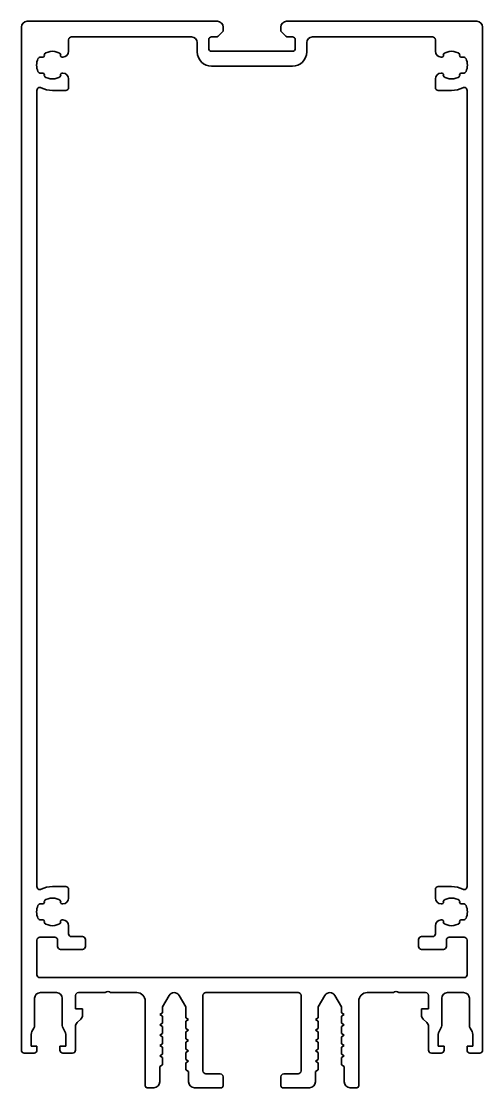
# Model space of a CAD drawing. Header units: millimetres. Extents: x -40 to 40, y 0 to 185.
import ezdxf

# ---------------------------------------------------------------- set-up
doc = ezdxf.new("R2010")
doc.units = ezdxf.units.MM
doc.layers.add('S03_AL_Kontur', color=7, linetype='Continuous', lineweight=35, true_color=0xffffff)

msp = doc.modelspace()

# ---------------------------------------------------------------- linework, layer by layer
at = {"layer": 'S03_AL_Kontur'}
for p, q in [((-39, 185), (-6, 185)), ((6, 185), (39, 185)), ((-40, 6.5), (-40, 184)), ((-5, 183.3), (-5.85, 182.45)), ((-5, 184), (-5, 183.3)), ((5, 183.3), (5, 184)), ((5.85, 182.45), (5, 183.3)), ((40, 184), (40, 6.5)), ((-31.8, 181.8), (-31.8, 179.8)), ((-10.5, 182.3), (-31.3, 182.3)), ((-9.5, 179.7), (-9.5, 181.3)), ((-7.5, 181.8), (-7.5, 180.3)), ((-6.21, 182.3), (-7, 182.3)), ((7, 182.3), (6.21, 182.3)), ((7.5, 180.3), (7.5, 181.8)), ((9.5, 181.3), (9.5, 179.7)), ((31.3, 182.3), (10.5, 182.3)), ((31.8, 179.8), (31.8, 181.8)), ((-7, 179.8), (7, 179.8)), ((-36.29, 178.8), (-36.66, 178.8)), ((-32.8, 178.8), (-32.91, 178.8)), ((32.91, 178.8), (32.8, 178.8)), ((36.66, 178.8), (36.29, 178.8)), ((-36.66, 176), (-36.29, 176)), ((-32.91, 176), (-32.8, 176)), ((7, 177.2), (-7, 177.2)), ((32.8, 176), (32.91, 176)), ((36.29, 176), (36.66, 176)), ((-31.8, 175), (-31.8, 173.5)), ((31.8, 173.5), (31.8, 175)), ((-37.3, 173.02), (-37.3, 34.88)), ((-32.3, 173), (-34.6, 173)), ((34.6, 173), (32.3, 173)), ((37.3, 34.88), (37.3, 173.02)), ((-34.6, 34.9), (-32.3, 34.9)), ((-31.8, 34.4), (-31.8, 32.9)), ((31.8, 32.9), (31.8, 34.4)), ((32.3, 34.9), (34.6, 34.9)), ((-36.29, 31.9), (-36.66, 31.9)), ((-32.8, 31.9), (-32.91, 31.9)), ((32.91, 31.9), (32.8, 31.9)), ((36.66, 31.9), (36.29, 31.9)), ((-36.66, 29.1), (-36.29, 29.1)), ((-32.91, 29.1), (-32.8, 29.1)), ((-31.8, 28.1), (-31.8, 26.7)), ((31.8, 26.7), (31.8, 28.1)), ((32.8, 29.1), (32.91, 29.1)), ((36.29, 29.1), (36.66, 29.1)), ((-34.2, 26.1), (-36.8, 26.1)), ((-31.3, 26.2), (-29.4, 26.2)), ((29.4, 26.2), (31.3, 26.2)), ((36.8, 26.1), (34.2, 26.1)), ((-37.3, 25.6), (-37.3, 19.6)), ((-33.7, 24.5), (-33.7, 25.6)), ((-28.9, 25.7), (-28.9, 24.5)), ((28.9, 24.5), (28.9, 25.7)), ((33.7, 25.6), (33.7, 24.5)), ((37.3, 19.6), (37.3, 25.6)), ((-29.4, 24), (-33.2, 24)), ((33.2, 24), (29.4, 24)), ((-36.8, 19.1), (36.8, 19.1)), ((-37.7, 15.5), (-37.7, 10.81)), ((-33.9, 16.5), (-36.7, 16.5)), ((-32.9, 10.81), (-32.9, 15.5)), ((-30.6, 16), (-30.6, 13.7)), ((-25.49, 16.5), (-30.1, 16.5)), ((-20, 16.5), (-24.51, 16.5)), ((-18.5, 0.3), (-18.5, 15)), ((-14.37, 16), (-15.5, 14.04)), ((-11.5, 14.04), (-12.63, 16)), ((-8.5, 16), (-8.5, 2.9)), ((8, 16.5), (-8, 16.5)), ((8.5, 2.9), (8.5, 16)), ((12.63, 16), (11.5, 14.04)), ((15.5, 14.04), (14.37, 16)), ((18.5, 15), (18.5, 0.3)), ((24.51, 16.5), (20, 16.5)), ((30.1, 16.5), (25.49, 16.5)), ((30.6, 13.7), (30.6, 16)), ((32.9, 15.5), (32.9, 10.81)), ((36.7, 16.5), (33.9, 16.5)), ((37.7, 10.81), (37.7, 15.5)), ((-30.6, 13.7), (-29.4, 13.7)), ((-29.4, 13.7), (-29.4, 12.61)), ((-15.5, 12.99), (-16, 12.7)), ((-15.5, 14.04), (-15.5, 12.99)), ((-11.5, 12.09), (-11.5, 14.04)), ((11.5, 14.04), (11.5, 12.09)), ((15.5, 12.99), (15.5, 14.04)), ((16, 12.7), (15.5, 12.99)), ((29.4, 12.61), (29.4, 13.7)), ((29.4, 13.7), (30.6, 13.7)), ((-29.69, 11.91), (-30.31, 11.29)), ((-16, 12.7), (-15.5, 12.41)), ((-15.5, 11.19), (-16, 10.9)), ((-15.5, 12.41), (-15.5, 11.19)), ((-11, 11.8), (-11.5, 12.09)), ((-11.5, 11.51), (-11, 11.8)), ((-11.5, 10.29), (-11.5, 11.51)), ((11.5, 12.09), (11, 11.8)), ((11, 11.8), (11.5, 11.51)), ((11.5, 11.51), (11.5, 10.29)), ((15.5, 12.41), (16, 12.7)), ((15.5, 11.19), (15.5, 12.41)), ((16, 10.9), (15.5, 11.19)), ((30.31, 11.29), (29.69, 11.91)), ((-37.83, 10.31), (-38.17, 9.73)), ((-32.43, 9.73), (-32.77, 10.31)), ((-30.6, 10.59), (-30.6, 6.5)), ((-16, 10.9), (-15.5, 10.61)), ((-15.5, 9.39), (-16, 9.1)), ((-15.5, 10.61), (-15.5, 9.39)), ((-11, 10), (-11.5, 10.29)), ((-11.5, 9.71), (-11, 10)), ((-11.5, 8.49), (-11.5, 9.71)), ((11.5, 10.29), (11, 10)), ((11, 10), (11.5, 9.71)), ((11.5, 9.71), (11.5, 8.49)), ((15.5, 10.61), (16, 10.9)), ((15.5, 9.39), (15.5, 10.61)), ((16, 9.1), (15.5, 9.39)), ((30.6, 6.5), (30.6, 10.59)), ((32.77, 10.31), (32.43, 9.73)), ((38.17, 9.73), (37.83, 10.31)), ((-38.3, 9.23), (-38.3, 7.2)), ((-32.3, 7.2), (-32.3, 9.23)), ((-16, 9.1), (-15.5, 8.81)), ((-15.5, 7.59), (-16, 7.3)), ((-15.5, 8.81), (-15.5, 7.59)), ((-11, 8.2), (-11.5, 8.49)), ((-11.5, 7.91), (-11, 8.2)), ((-11.5, 6.69), (-11.5, 7.91)), ((11.5, 8.49), (11, 8.2)), ((11, 8.2), (11.5, 7.91)), ((11.5, 7.91), (11.5, 6.69)), ((15.5, 8.81), (16, 9.1)), ((15.5, 7.59), (15.5, 8.81)), ((16, 7.3), (15.5, 7.59)), ((32.3, 9.23), (32.3, 7.2)), ((38.3, 7.2), (38.3, 9.23)), ((-37.8, 6), (-39.5, 6)), ((-38.3, 7.2), (-37.3, 7.2)), ((-37.3, 7.2), (-37.3, 6.5)), ((-33.3, 6.5), (-33.3, 7.2)), ((-33.3, 7.2), (-32.3, 7.2)), ((-31.1, 6), (-32.8, 6)), ((-16, 7.3), (-15.5, 7.01)), ((-15.5, 5.79), (-16, 5.5)), ((-15.5, 7.01), (-15.5, 5.79)), ((-11, 6.4), (-11.5, 6.69)), ((-11.5, 6.11), (-11, 6.4)), ((-11.5, 4.89), (-11.5, 6.11)), ((11.5, 6.69), (11, 6.4)), ((11, 6.4), (11.5, 6.11)), ((11.5, 6.11), (11.5, 4.89)), ((15.5, 7.01), (16, 7.3)), ((15.5, 5.79), (15.5, 7.01)), ((16, 5.5), (15.5, 5.79)), ((32.8, 6), (31.1, 6)), ((32.3, 7.2), (33.3, 7.2)), ((33.3, 7.2), (33.3, 6.5)), ((37.3, 6.5), (37.3, 7.2)), ((37.3, 7.2), (38.3, 7.2)), ((39.5, 6), (37.8, 6)), ((-16, 5.5), (-15.5, 5.21)), ((-15.5, 3.99), (-16, 3.7)), ((-16, 3.7), (-16, 1)), ((-15.5, 5.21), (-15.5, 3.99)), ((-11, 4.6), (-11.5, 4.89)), ((-11.5, 4.31), (-11, 4.6)), ((-11.5, 3.09), (-11.5, 4.31)), ((11.5, 4.89), (11, 4.6)), ((11, 4.6), (11.5, 4.31)), ((11.5, 4.31), (11.5, 3.09)), ((15.5, 5.21), (16, 5.5)), ((15.5, 3.99), (15.5, 5.21)), ((16, 3.7), (15.5, 3.99)), ((16, 1), (16, 3.7)), ((-11, 2.8), (-11.5, 3.09)), ((-11, 1), (-11, 2.8)), ((-8, 2.4), (-5.5, 2.4)), ((-5, 1.9), (-5, 0.3)), ((5, 0.3), (5, 1.9)), ((5.5, 2.4), (8, 2.4)), ((11.5, 3.09), (11, 2.8)), ((11, 2.8), (11, 1)), ((-17, 0), (-18.2, 0)), ((-5.3, 0), (-10, 0)), ((10, 0), (5.3, 0)), ((18.2, 0), (17, 0))]:
    msp.add_line(p, q, dxfattribs=at)
at = {"layer": 'S03_AL_Kontur', "extrusion": (0, 0, -1)}
for centre, radius, start, end in [((39, 184), 1, 360, 90), ((6, 184), 1, 90, 180), ((-6, 184), 1, 0, 90), ((-39, 184), 1, 90, 180), ((6.21, 182.8), 0.5, 225, 270), ((-6.21, 182.8), 0.5, 270, 315), ((32.8, 179.8), 1, 180, 270), ((7, 179.7), 2.5, 270, 0), ((-7, 179.7), 2.5, 180, 270), ((-32.8, 179.8), 1, 270, 0), ((36.29, 179.1), 0.3, 138.6828, 270), ((32.91, 179.1), 0.3, 270, 41.3172), ((-32.91, 179.1), 0.3, 138.6828, 270), ((-36.29, 179.1), 0.3, 270, 41.3172), ((36.29, 175.7), 0.3, 90, 221.3172), ((32.91, 175.7), 0.3, 318.6828, 90), ((32.8, 175), 1, 90, 180), ((-32.8, 175), 1, 0, 90), ((-32.91, 175.7), 0.3, 90, 221.3172), ((-36.29, 175.7), 0.3, 318.6828, 90), ((34.6, 177.4), 4.4, 270, 296.6782), ((32.3, 173.5), 0.5, 180, 270), ((-32.3, 173.5), 0.5, 270, 0), ((-34.6, 177.4), 4.4, 243.3218, 270), ((34.6, 30.5), 4.4, 63.3218, 90), ((32.3, 34.4), 0.5, 90, 180), ((-32.3, 34.4), 0.5, 360, 90), ((-34.6, 30.5), 4.4, 90, 116.6782), ((36.29, 32.2), 0.3, 138.6828, 270), ((32.91, 32.2), 0.3, 270, 41.3172), ((32.8, 32.9), 1, 180, 270), ((-32.8, 32.9), 1, 270, 0), ((-32.91, 32.2), 0.3, 138.6828, 270), ((-36.29, 32.2), 0.3, 270, 41.3172), ((36.29, 28.8), 0.3, 90, 221.3172), ((32.91, 28.8), 0.3, 318.6828, 90), ((32.8, 28.1), 1, 90, 180), ((-32.8, 28.1), 1, 0, 90), ((-32.91, 28.8), 0.3, 90, 221.3172), ((-36.29, 28.8), 0.3, 318.6828, 90), ((29.4, 25.7), 0.5, 90, 180), ((-29.4, 25.7), 0.5, 0, 90), ((33.2, 24.5), 0.5, 270, 0), ((29.4, 24.5), 0.5, 180, 270), ((-29.4, 24.5), 0.5, 270, 0), ((-33.2, 24.5), 0.5, 180, 270), ((30.4, 12.61), 1, 180, 225), ((-30.4, 12.61), 1, 315, 0), ((38.7, 10.81), 1, 180, 210), ((31.9, 10.81), 1, 330, 360), ((-31.9, 10.81), 1, 180, 210), ((-38.7, 10.81), 1, 330, 360), ((39.5, 6.5), 0.5, 270, 360), ((37.8, 6.5), 0.5, 180, 270), ((32.8, 6.5), 0.5, 270, 0), ((31.1, 6.5), 0.5, 180, 270), ((-31.1, 6.5), 0.5, 270, 0), ((-32.8, 6.5), 0.5, 180, 270), ((-37.8, 6.5), 0.5, 270, 0), ((-39.5, 6.5), 0.5, 180, 270), ((5.5, 1.9), 0.5, 90, 180), ((-5.5, 1.9), 0.5, 0, 90), ((18.2, 0.3), 0.3, 270, 0), ((17, 1), 1, 180, 270), ((10, 1), 1, 270, 0), ((5.3, 0.3), 0.3, 180, 270), ((-5.3, 0.3), 0.3, 270, 0), ((-10, 1), 1, 180, 270), ((-17, 1), 1, 270, 0), ((-18.2, 0.3), 0.3, 180, 270)]:
    msp.add_arc(centre, radius, start, end, dxfattribs=at)
at = {"layer": 'S03_AL_Kontur'}
for centre, radius, start, end in [((-31.3, 181.8), 0.5, 90, 180), ((-10.5, 181.3), 1, 0, 90), ((-7, 181.8), 0.5, 90, 180), ((7, 181.8), 0.5, 0, 90), ((10.5, 181.3), 1, 90, 180), ((31.3, 181.8), 0.5, 0, 90), ((-34.6, 177.4), 2.4, 52.2661, 127.7339), ((-7, 180.3), 0.5, 180, 270), ((7, 180.3), 0.5, 270, 0), ((34.6, 177.4), 2.4, 52.2661, 127.7339), ((-34.6, 177.4), 2.75, 156.4218, 203.5782), ((-36.66, 178.3), 0.5, 90, 156.4218), ((36.66, 178.3), 0.5, 23.5782, 90), ((34.6, 177.4), 2.75, 336.4218, 23.5782), ((-36.66, 176.5), 0.5, 203.5782, 270), ((36.66, 176.5), 0.5, 270, 336.4218), ((-34.6, 177.4), 2.4, 232.2661, 307.7339), ((34.6, 177.4), 2.4, 232.2661, 307.7339), ((-36.8, 173.02), 0.5, 63.3218, 180), ((36.8, 173.02), 0.5, 0, 116.6782), ((-36.8, 34.88), 0.5, 180, 296.6782), ((36.8, 34.88), 0.5, 243.3218, 0), ((-34.6, 30.5), 2.75, 156.4218, 203.5782), ((-36.66, 31.4), 0.5, 90, 156.4218), ((-34.6, 30.5), 2.4, 52.2661, 127.7339), ((34.6, 30.5), 2.4, 52.2661, 127.7339), ((36.66, 31.4), 0.5, 23.5782, 90), ((34.6, 30.5), 2.75, 336.4218, 23.5782), ((-36.66, 29.6), 0.5, 203.5782, 270), ((-34.6, 30.5), 2.4, 232.2661, 307.7339), ((34.6, 30.5), 2.4, 232.2661, 307.7339), ((36.66, 29.6), 0.5, 270, 336.4218), ((-36.8, 25.6), 0.5, 90, 180), ((-34.2, 25.6), 0.5, 360, 90), ((-31.3, 26.7), 0.5, 180, 270), ((31.3, 26.7), 0.5, 270, 0), ((34.2, 25.6), 0.5, 90, 180), ((36.8, 25.6), 0.5, 0, 90), ((-36.8, 19.6), 0.5, 180, 270), ((36.8, 19.6), 0.5, 270, 0), ((-25, 16), 0.7, 45.5847, 134.4153), ((25, 16), 0.7, 45.5847, 134.4153), ((-36.7, 15.5), 1, 90, 180), ((-33.9, 15.5), 1, 0, 90), ((-30.1, 16), 0.5, 90, 180), ((-20, 15), 1.5, 0, 90), ((-13.5, 15.5), 1, 30, 150), ((-8, 16), 0.5, 90, 180), ((8, 16), 0.5, 0, 90), ((13.5, 15.5), 1, 30, 150), ((20, 15), 1.5, 90, 180), ((30.1, 16), 0.5, 0, 90), ((33.9, 15.5), 1, 90, 180), ((36.7, 15.5), 1, 0, 90), ((-29.6, 10.59), 1, 135, 180), ((29.6, 10.59), 1, 360, 45), ((-37.3, 9.23), 1, 150, 180), ((-33.3, 9.23), 1, 0, 30), ((33.3, 9.23), 1, 150, 180), ((37.3, 9.23), 1, 0, 30), ((-8, 2.9), 0.5, 180, 270), ((8, 2.9), 0.5, 270, 0)]:
    msp.add_arc(centre, radius, start, end, dxfattribs=at)

doc.saveas('drawing.dxf')
